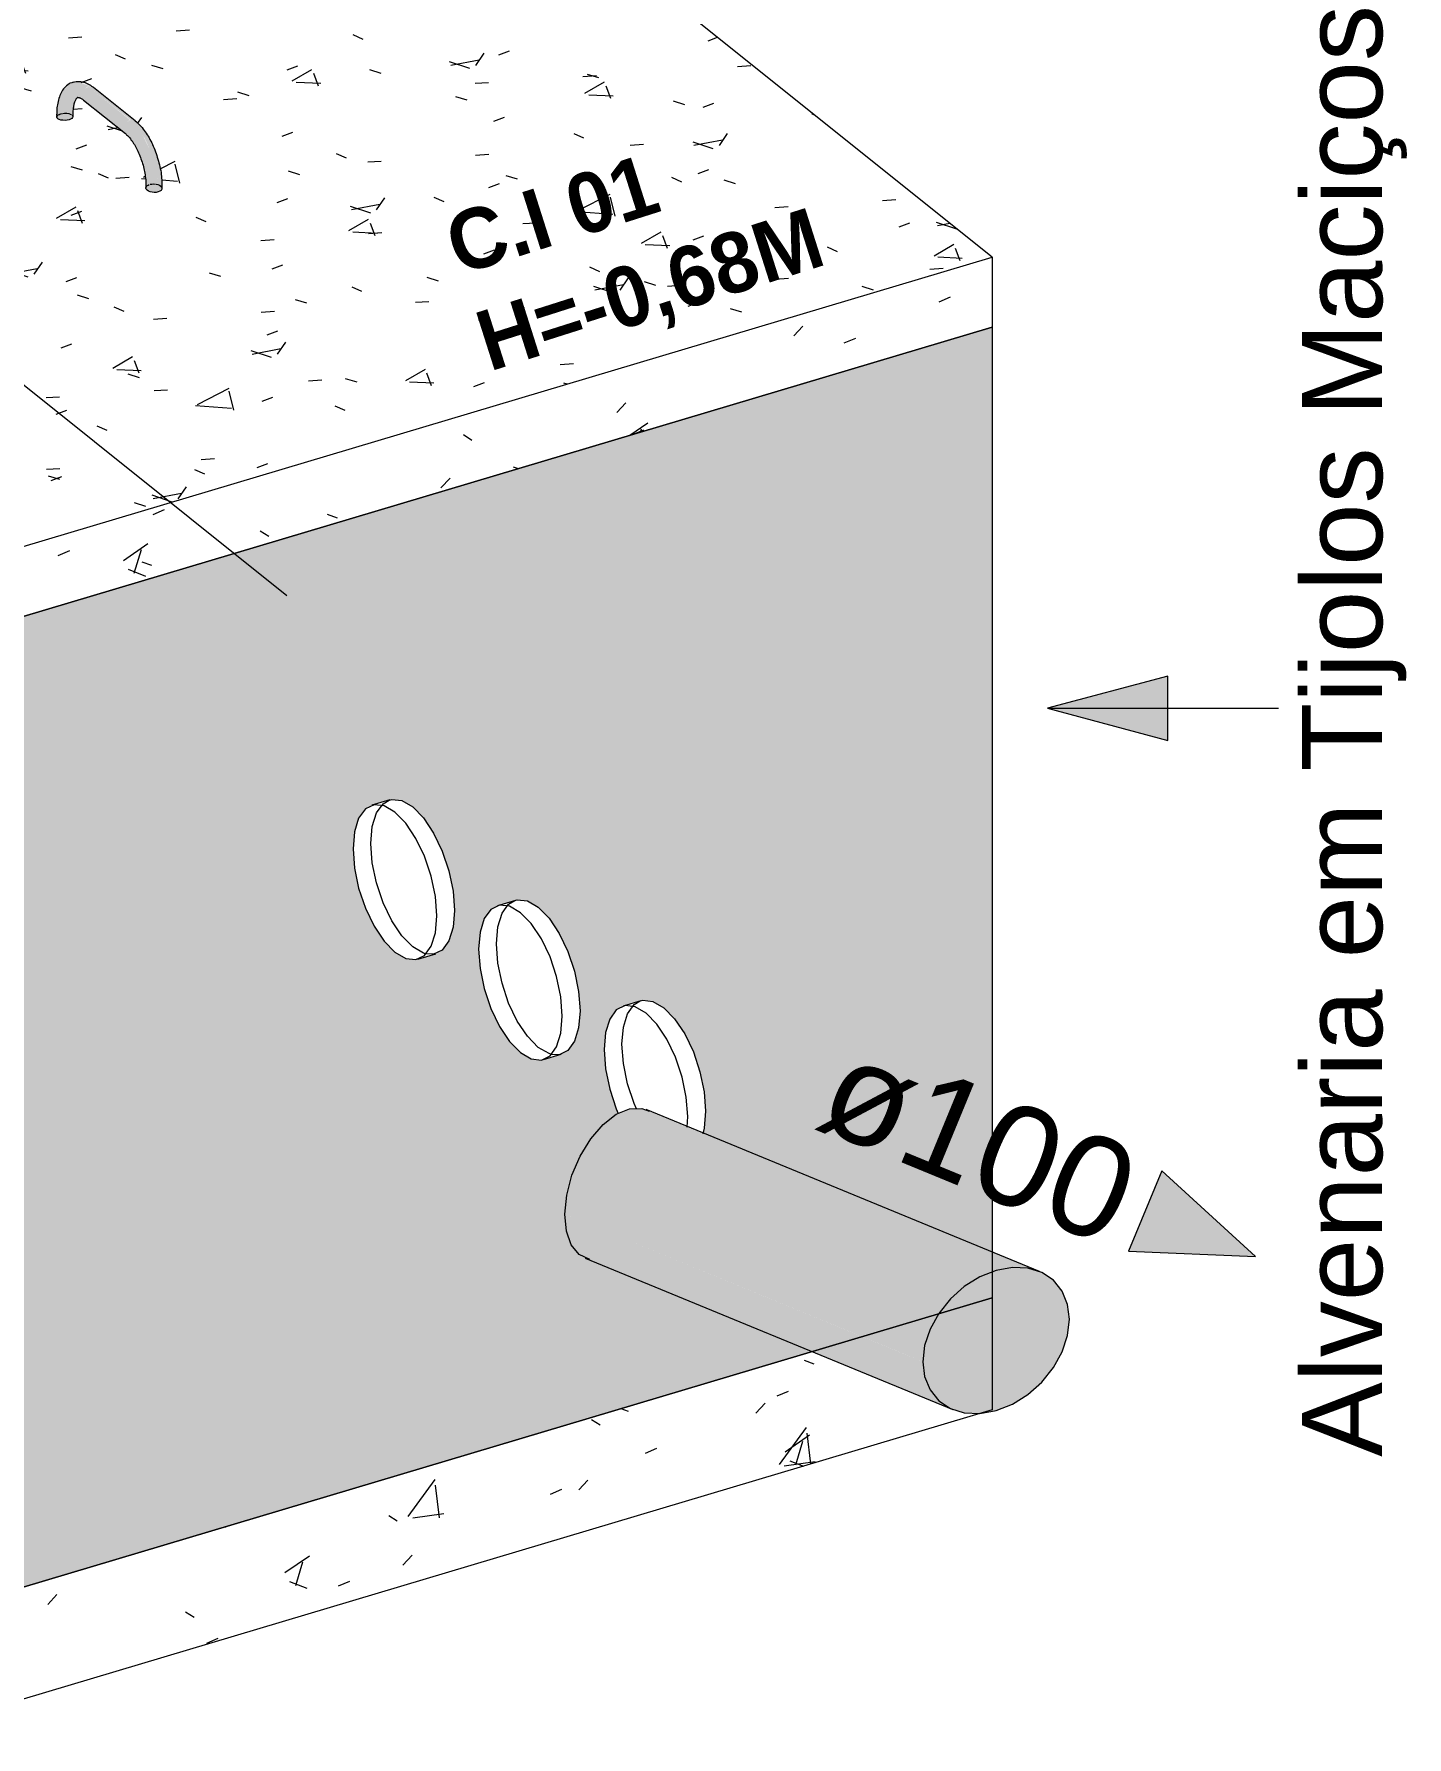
# Model space of a CAD drawing. Header units: metres. Extents: x 1.1 to 88.1, y -3.7 to 23.8.
# Drawn here: x 80.346 to 81.201, y 10.91 to 11.971 of the extents above; entities that cross this region are included whole.
import ezdxf

# ---------------------------------------------------------------- set-up
doc = ezdxf.new("R2010")
doc.units = ezdxf.units.M
doc.linetypes.add('IMPORT-DASHED2 _4_', pattern=[0.375, 0.25, -0.125])
doc.layers.add('1095_ARQ_BASE_dwg', color=7, linetype='Continuous', lineweight=5, true_color=0x767676)
for name, color, linetype, lineweight in [('A-GENM', 7, 'Continuous', 5), ('A-GENM-IDEN', 7, 'Continuous', 5), ('G-ANNO-TEXT', 7, 'Continuous', 5), ('KIRYA - PROJEÇÃO', 7, 'IMPORT-DASHED2 _4_', 5), ('P-PIPE', 7, 'Continuous', 5), ('P-PIPE-IDEN', 7, 'Continuous', 5), ('P-SANR-FIXT', 7, 'Continuous', 5)]:
    doc.layers.add(name, color=color, linetype=linetype, lineweight=lineweight)
doc.styles.add('Arial_3', font='arial.ttf', dxfattribs={"height": 0.0625})
doc.styles.add('Arial_4', font='arial.ttf', dxfattribs={"height": 0.05})
doc.styles.add('Century Gothic_B_1', font='GOTHICB.TTF', dxfattribs={"height": 0.0375})
pattern_1 = [(56.605, (-27.965, 14.165), (0.155478, 0.0324995), [0.01899, -0.20884]), (11.806, (-27.965, 14.165), (-0.030074, 0.157713), [0.01324, -0.1456]), (100.797, (-27.952, 14.168), (0.1253964, 0.190218), [0.01338, -0.14718]), (53.753, (-27.965, 14.21), (0.23134, 0.032371), [0.02855, -0.3141]), (96.718, (-27.946, 14.212), (0.202604, 0.276339), [0.02047, -0.22519]), (7.965, (-27.965, 14.21), (0.202603, 0.27634), [0.01947, -0.21413]), (34.641, (-27.943, 14.205), (0.12939, -0.0506005), [0.01845, -0.20293]), (338.639, (-27.943, 14.205), (0.05274, 0.1764405), [0.01158, -0.12736]), (73.357, (-27.933, 14.201), (0.1821308, 0.125838), [0.01535, -0.16881]), (47.28, (-27.965, 14.165), (0.00262914, 0.0745583), [0.00837, -0.15691, 0.00837, -0.16147, -0.16794]), (47.28, (-27.965, 14.165), (0.00262914, 0.0745583), [-0.33511, 0.00837, -0.15957]), (23.415, (-27.965, 14.165), (0.0570302, 0.1044222), [0.00773, -0.08174, 0.00773, -0.14146, -0.05914]), (23.415, (-27.965, 14.165), (0.0570302, 0.1044222), [-0.23865, 0.00773, -0.05141]), (340.565, (-28.013, 14.151), (0.1157129, 0.0295413), [0.0064, -0.04207, 0.0064, -0.14482, -0.20065]), (340.565, (-28.013, 14.151), (0.1157129, 0.0295413), [-0.19968, 0.0064, -0.19425]), (327.449, (-28.035, 14.144), (0.126415, 0.059914), [0.00626, -0.05536, 0.00626, -0.09196, -0.13936]), (327.449, (-28.035, 14.144), (0.126415, 0.059914), [-0.15983, 0.00626, -0.1331])]

# ---------------------------------------------------------------- blocks, each defined once
blk = doc.blocks.new('Alvenaria prismática - Alvenaria prismática-4026785-3D_DT_01')
at = {"layer": 'A-GENM', "true_color": 0x813a34}
h = blk.add_hatch(color=17, dxfattribs=at)
h.paths.add_polyline_path([(-25.3724, 10.9795), (-24.8017, 11.1499), (-24.9469, 11.2102), (-24.9519, 11.2162), (-24.955, 11.2248), (-24.956, 11.2354), (-24.9548, 11.2473), (-24.9511, 11.2606), (-24.9464, 11.2716), (-24.9398, 11.2824), (-24.9321, 11.2913), (-24.9238, 11.2978), (-24.9225, 11.2983), (-24.9239, 11.3013), (-24.9279, 11.3133), (-24.9305, 11.3259), (-24.9314, 11.3379), (-24.9305, 11.3485), (-24.9279, 11.3569), (-24.9238, 11.3627), (-24.9184, 11.3653), (-24.9069, 11.3685), (-24.901, 11.3679), (-24.8942, 11.364), (-24.8869, 11.3562), (-24.8812, 11.3477), (-24.8758, 11.3365), (-24.8717, 11.3241), (-24.8691, 11.3115), (-24.8683, 11.2977), (-24.8691, 11.2889), (-24.8698, 11.2856), (-24.6897, 11.2117), (-24.6897, 11.7879), (-25.3327, 11.596), (-25.3007, 11.5704), (-25.3007, 11.3087), (-25.3724, 11.2877), (-25.3724, 11.2606)])
h.paths.add_polyline_path([(-24.9705, 11.3314), (-24.9768, 11.3321), (-24.9835, 11.336), (-24.9903, 11.3429), (-24.9966, 11.3523), (-25.002, 11.3635), (-25.0061, 11.3759), (-25.0087, 11.3885), (-25.0096, 11.4005), (-25.0087, 11.411), (-25.0061, 11.4195), (-25.002, 11.4252), (-24.9966, 11.4278), (-24.9855, 11.4311), (-24.9792, 11.4305), (-24.9724, 11.4266), (-24.9651, 11.4188), (-24.9594, 11.4103), (-24.954, 11.399), (-24.9499, 11.3867), (-24.9473, 11.3741), (-24.9464, 11.3621), (-24.9473, 11.3515), (-24.9499, 11.3431), (-24.954, 11.3373), (-24.9594, 11.3347), (-24.9685, 11.332)])
h.paths.add_polyline_path([(-25.0487, 11.394), (-25.055, 11.3946), (-25.0617, 11.3985), (-25.0685, 11.4054), (-25.0747, 11.4148), (-25.0801, 11.4261), (-25.0843, 11.4384), (-25.0869, 11.451), (-25.0878, 11.463), (-25.0869, 11.4736), (-25.0843, 11.482), (-25.0801, 11.4878), (-25.0747, 11.4904), (-25.0637, 11.4937), (-25.0574, 11.493), (-25.0506, 11.4891), (-25.0439, 11.4822), (-25.0376, 11.4728), (-25.0322, 11.4616), (-25.0281, 11.4492), (-25.0254, 11.4366), (-25.0246, 11.4246), (-25.0254, 11.4141), (-25.0281, 11.4056), (-25.0322, 11.3999), (-25.0376, 11.3973), (-25.0442, 11.3953)])
blk.add_hatch(color=17, dxfattribs=at).paths.add_polyline_path([(-25.3724, 10.9795), (-25.3724, 11.2877), (-25.4295, 11.2711), (-25.5893, 11.3989), (-25.7894, 11.3405), (-25.7894, 11.3132), (-25.6159, 11.1744)])
at = {"layer": 'A-GENM', "color": 253, "true_color": 0xaaaaaa}
for p, q in [((-25.3327, 11.596), (-24.6897, 11.7879)), ((-24.6897, 11.7879), (-24.6897, 11.1833)), ((-25.7894, 11.3132), (-25.7894, 11.3405)), ((-25.3724, 10.9795), (-25.7894, 11.3132)), ((-25.3724, 10.9795), (-25.3724, 11.2877)), ((-24.6897, 11.1833), (-25.3724, 10.9795))]:
    blk.add_line(p, q, dxfattribs=at)
at = {"layer": 'A-GENM', "color": 253, "true_color": 0xb6b6b6}
blk.add_line((-25.7894, 11.4278), (-25.7894, 11.5356), dxfattribs=at)
at = {"layer": 'A-GENM', "color": 9, "true_color": 0xc3c3c3}
blk.add_line((-25.7894, 11.3405), (-25.7894, 11.4278), dxfattribs=at)
blk = doc.blocks.new('Laje Concreto _Inspeção_ - Laje Concreto _Inspeção_-3637257-3D_DT_01')
at = {"layer": 'A-GENM', "true_color": 0xeaeaea}
h = blk.add_hatch(dxfattribs=at)
h.set_pattern_fill('FP_21', color=254, style=0, pattern_type=2)
h.set_pattern_definition([(30.215, (-26.305, 9.526), (0.182179, -0.007787), [0.01417, -0.15587]), (357.552, (-26.305, 9.526), (-0.0352445, 0.0933606), [0.0152, -0.16715]), (110.681, (-26.29, 9.525), (0.146936, 0.085577), [0.00832, -0.09148]), (26.99, (-26.305, 9.551), (0.2710773, -0.020543), [0.0222, -0.24422]), (103.391, (-26.283, 9.549), (0.237403, 0.120909), [0.01212, -0.13329]), (355.666, (-26.305, 9.551), (0.237406, 0.120905), [0.02265, -0.2492]), (10.624, (-26.28, 9.545), (0.1516124, -0.049975), [0.01809, -0.19904]), (341.757, (-26.28, 9.545), (0.0618028, 0.0900068), [0.0133, -0.14633]), (55.525, (-26.267, 9.54), (0.213415, 0.040039), [0.0091, -0.10008]), (20.554, (-26.305, 9.526), (0.00309136, 0.0413154), [0.0071, -0.13322, 0.0071, -0.13709, -0.14258]), (20.554, (-26.305, 9.526), (0.00309136, 0.0413154), [-0.28451, 0.0071, -0.13548]), (3.681, (-26.305, 9.526), (0.06681515, 0.0489506), [0.00833, -0.08807, 0.00833, -0.15242, -0.06372]), (3.681, (-26.305, 9.526), (0.06681515, 0.0489506), [-0.25714, 0.00833, -0.05539]), (342.708, (-26.362, 9.526), (0.1355864, -0.0027984), [0.0074, -0.04869, 0.0074, -0.1676, -0.23221]), (342.708, (-26.362, 9.526), (0.1355864, -0.0027984), [-0.23109, 0.0074, -0.22481]), (335.878, (-26.387, 9.526), (0.1481336, 0.0124257), [0.00677, -0.05991, 0.00677, -0.09952, -0.15081]), (335.878, (-26.387, 9.526), (0.1481336, 0.0124257), [-0.17297, 0.00677, -0.14404])])
h.paths.add_polyline_path([(-25.3724, 11.6278), (-24.6897, 11.8316), (-25.1067, 12.1652), (-25.5856, 12.0222), (-25.5856, 11.8218), (-25.607, 11.8154), (-25.4449, 11.6858)])
h.paths.add_polyline_path([(-25.2117, 11.8719), (-25.2142, 11.8722), (-25.216, 11.8732), (-25.2168, 11.8746), (-25.2172, 11.8824), (-25.2187, 11.8898), (-25.2221, 11.8985), (-25.2264, 11.905), (-25.2308, 11.9095), (-25.2569, 11.9301), (-25.259, 11.931), (-25.261, 11.9287), (-25.262, 11.9253), (-25.2625, 11.9186), (-25.2637, 11.9175), (-25.2659, 11.9169), (-25.2685, 11.9168), (-25.2711, 11.9174), (-25.2721, 11.9182), (-25.2723, 11.9188), (-25.2715, 11.9281), (-25.2698, 11.9332), (-25.269, 11.935), (-25.2646, 11.939), (-25.2614, 11.9407), (-25.2566, 11.9404), (-25.2526, 11.9389), (-25.2485, 11.9365), (-25.2219, 11.9148), (-25.2187, 11.9115), (-25.2151, 11.9055), (-25.2123, 11.9001), (-25.211, 11.8976), (-25.2084, 11.8882), (-25.208, 11.8865), (-25.207, 11.8803), (-25.2069, 11.8738), (-25.2074, 11.8731), (-25.2092, 11.8722), (-25.2111, 11.8719)])
h = blk.add_hatch(dxfattribs=at)
h.set_pattern_fill('FP_22', color=254, style=0, pattern_type=2)
h.set_pattern_definition(pattern_1)
h.paths.add_polyline_path([(-25.3327, 11.596), (-24.6897, 11.7879), (-24.6897, 11.8316), (-25.3724, 11.6278), (-25.3435, 11.6047)])
at = {"layer": 'A-GENM', "color": 253, "true_color": 0xaaaaaa}
for p, q in [((-25.1067, 12.1652), (-25.5856, 12.0222)), ((-24.6897, 11.8316), (-25.1067, 12.1652)), ((-25.3724, 11.6278), (-24.6897, 11.8316)), ((-24.6897, 11.8316), (-24.6897, 11.7879)), ((-25.607, 11.8154), (-25.3724, 11.6278)), ((-24.6897, 11.7879), (-25.3327, 11.596))]:
    blk.add_line(p, q, dxfattribs=at)
blk = doc.blocks.new('Laje Concreto _Inspeção_ - Laje Concreto _Inspeção_-3637258-3D_DT_01')
at = {"layer": 'A-GENM', "true_color": 0xeaeaea}
h = blk.add_hatch(dxfattribs=at)
h.set_pattern_fill('FP_23', color=254, style=0, pattern_type=2)
h.set_pattern_definition([(50.07, (-23.713, 13.611), (0.0949633, -0.0898796), [0.00994, -0.10939]), (316.574, (-23.713, 13.611), (-0.018368, 0.1813894), [0.0109, -0.11986]), (95.783, (-23.705, 13.604), (0.0765899, 0.091503), [0.01519, -0.16712]), (43.363, (-23.713, 13.655), (0.141296, -0.149726), [0.01418, -0.15602]), (93.767, (-23.701, 13.643), (0.1237496, 0.1168627), [0.02226, -0.24491]), (313.341, (-23.713, 13.655), (0.123743, 0.116873), [0.01716, -0.18872]), (351.047, (-23.699, 13.634), (0.0790286, -0.152446), [0.00938, -0.10323]), (297.401, (-23.699, 13.634), (0.03222, 0.1349258), [0.01431, -0.15741]), (76.572, (-23.693, 13.621), (0.111242, -0.017522), [0.01156, -0.12716]), (25.841, (-23.713, 13.611), (0.0016092, 0.0724788), [0.00385, -0.07224, 0.00385, -0.07434, -0.07732]), (25.841, (-23.713, 13.611), (0.0016092, 0.0724788), [-0.15429, 0.00385, -0.07347]), (329.899, (-23.713, 13.611), (0.0348288, 0.0595421), [0.00501, -0.05295, 0.00501, -0.09164, -0.03831]), (329.899, (-23.713, 13.611), (0.0348288, 0.0595421), [-0.15461, 0.00501, -0.0333]), (298.182, (-23.742, 13.635), (0.070676, -0.06154797), [0.0078, -0.05131, 0.0078, -0.17662, -0.24471]), (298.182, (-23.742, 13.635), (0.070676, -0.06154797), [-0.24353, 0.0078, -0.23691]), (293.194, (-23.755, 13.645), (0.0772129, -0.0395898), [0.00818, -0.07237, 0.00818, -0.1202, -0.18217]), (293.194, (-23.755, 13.645), (0.0772129, -0.0395898), [-0.20893, 0.00818, -0.17399])])
h.paths.add_polyline_path([(-25.3724, 10.9097), (-25.3724, 10.9795), (-25.7894, 11.3132), (-25.7894, 11.2434), (-25.4597, 10.9795)])
h = blk.add_hatch(dxfattribs=at)
h.set_pattern_fill('FP_22', color=254, style=0, pattern_type=2)
h.set_pattern_definition(pattern_1)
h.paths.add_polyline_path([(-25.3724, 10.9097), (-24.6975, 11.1112), (-24.7071, 11.1117), (-24.7158, 11.1144), (-24.8017, 11.1499), (-25.3724, 10.9795)])
at = {"layer": 'A-GENM', "color": 253, "true_color": 0xaaaaaa}
for p, q in [((-25.7894, 11.3132), (-25.3724, 10.9795)), ((-25.7894, 11.2434), (-25.7894, 11.3132)), ((-25.3724, 10.9097), (-25.7894, 11.2434)), ((-25.3724, 10.9795), (-24.6897, 11.1833)), ((-24.6897, 11.1833), (-24.6897, 11.1135)), ((-24.6897, 11.1135), (-25.3724, 10.9097)), ((-25.3724, 10.9097), (-25.3724, 10.9795))]:
    blk.add_line(p, q, dxfattribs=at)
blk = doc.blocks.new('1095_ARQ_BASE_dwg-4006143-3D_DT_01')
at = {"layer": 'KIRYA - PROJEÇÃO', "color": 253, "true_color": 0xaaaaaa}
blk.add_line((-25.129, 11.6205), (-25.6716, 12.0546), dxfattribs=at)
blk = doc.blocks.new('ESG_Caixa de Inspeção de Alvenaria - Caixa de Inspeção de Alvenaria-4026781-3D_DT_01')
at = {"layer": 'P-SANR-FIXT', "true_color": 0x787878, "transparency": 33554598}
h = blk.add_hatch(color=8, dxfattribs=at)
h.paths.add_polyline_path([(-25.2586, 11.931), (-25.2563, 11.9301), (-25.2567, 11.9304), (-25.2575, 11.9306)])
h.paths.add_polyline_path([(-25.2672, 11.9167), (-25.2647, 11.9171), (-25.2632, 11.9269), (-25.2605, 11.9301), (-25.2604, 11.9296), (-25.2589, 11.9311), (-25.258, 11.931), (-25.2564, 11.9303), (-25.2568, 11.9318), (-25.2569, 11.9321), (-25.2563, 11.9344), (-25.2547, 11.9365), (-25.2529, 11.9379), (-25.2574, 11.9404), (-25.2616, 11.9407), (-25.2654, 11.9385), (-25.2693, 11.9344), (-25.2706, 11.9314), (-25.2718, 11.927), (-25.2721, 11.9182), (-25.2708, 11.9173), (-25.2685, 11.9168)])
h = blk.add_hatch(color=8, dxfattribs=at)
h.paths.add_polyline_path([(-25.2647, 11.9171), (-25.2629, 11.918), (-25.2623, 11.9192), (-25.2617, 11.9267), (-25.2611, 11.9289), (-25.2633, 11.9267), (-25.2647, 11.9175)])
h.paths.add_polyline_path([(-25.2496, 11.9373), (-25.2537, 11.9394), (-25.258, 11.9406), (-25.2572, 11.9404), (-25.2503, 11.9377)])
h.paths.add_polyline_path([(-25.2526, 11.9377), (-25.2515, 11.9381), (-25.2556, 11.9394), (-25.2527, 11.9378)])
h = blk.add_hatch(color=8, dxfattribs=at)
h.paths.add_polyline_path([(-25.2633, 11.9267), (-25.2608, 11.9292), (-25.2607, 11.9301), (-25.2633, 11.9267)])
h.paths.add_polyline_path([(-25.2496, 11.9373), (-25.2526, 11.9386), (-25.2502, 11.9376)])
for points in [[(-25.2297, 11.9086), (-25.2302, 11.9092), (-25.2306, 11.9101), (-25.2308, 11.9112), (-25.2302, 11.9136), (-25.2287, 11.9156), (-25.2267, 11.917), (-25.2526, 11.9377), (-25.2547, 11.9365), (-25.2563, 11.9344), (-25.2569, 11.9321), (-25.2564, 11.9303), (-25.2563, 11.9301), (-25.2547, 11.9286), (-25.2299, 11.9088)], [(-25.2235, 11.9165), (-25.2505, 11.9377), (-25.2515, 11.9379), (-25.2526, 11.9377), (-25.2262, 11.9169), (-25.2254, 11.917), (-25.2243, 11.9169)], [(-25.2117, 11.8719), (-25.2092, 11.8722), (-25.2096, 11.8809), (-25.2111, 11.889), (-25.2139, 11.8976), (-25.2184, 11.9067), (-25.2219, 11.9121), (-25.2265, 11.9169), (-25.2287, 11.9156), (-25.2302, 11.9136), (-25.2308, 11.9112), (-25.2306, 11.9101), (-25.2299, 11.9088), (-25.2256, 11.9043), (-25.2219, 11.8979), (-25.2185, 11.889), (-25.2171, 11.8809), (-25.2166, 11.8739), (-25.2152, 11.8727), (-25.213, 11.872)], [(-25.2092, 11.8722), (-25.2074, 11.8731), (-25.2069, 11.8738), (-25.2068, 11.8745), (-25.2071, 11.8813), (-25.2086, 11.889), (-25.211, 11.8976), (-25.2111, 11.898), (-25.2139, 11.9029), (-25.2166, 11.9082), (-25.2191, 11.9121), (-25.2243, 11.9169), (-25.2244, 11.9169), (-25.2262, 11.9169), (-25.2265, 11.9169), (-25.2211, 11.9108), (-25.2175, 11.9055), (-25.2138, 11.8972), (-25.2108, 11.887), (-25.2095, 11.8803), (-25.2092, 11.8726)]]:
    blk.add_hatch(color=8, dxfattribs=at).paths.add_polyline_path(points)
at = {"layer": 'P-SANR-FIXT'}
for p, q in [((-25.2234, 11.9164), (-25.2495, 11.9372)), ((-25.2557, 11.9294), (-25.2296, 11.9086)), ((-25.0649, 11.4934), (-25.076, 11.4901)), ((-24.9867, 11.4308), (-24.9978, 11.4275)), ((-25.0474, 11.3943), (-25.0363, 11.3976)), ((-24.9085, 11.3683), (-24.9196, 11.365)), ((-24.9692, 11.3317), (-24.9581, 11.335)), ((-24.8796, 11.2895), (-24.8793, 11.2962))]:
    blk.add_line(p, q, dxfattribs=at)
at = {"layer": 'P-SANR-FIXT', "color": 251, "true_color": 0x4e4e4e}
for p, q in [((-25.2723, 11.9188), (-25.2722, 11.9194)), ((-25.2721, 11.9195), (-25.2717, 11.9199)), ((-25.2715, 11.9201), (-25.2709, 11.9204)), ((-25.2709, 11.9204), (-25.2706, 11.9205)), ((-25.2704, 11.9206), (-25.2699, 11.9208)), ((-25.2699, 11.9208), (-25.269, 11.921)), ((-25.2685, 11.9211), (-25.2676, 11.9212)), ((-25.2639, 11.9207), (-25.2631, 11.9203)), ((-25.2628, 11.92), (-25.2625, 11.9197)), ((-25.2625, 11.9197), (-25.2624, 11.9194)), ((-25.2168, 11.8747), (-25.2166, 11.8753)), ((-25.2166, 11.8754), (-25.2162, 11.8759)), ((-25.2104, 11.877), (-25.2094, 11.8768)), ((-25.2094, 11.8768), (-25.2084, 11.8764)), ((-25.2069, 11.875), (-25.2068, 11.8745))]:
    blk.add_line(p, q, dxfattribs=at)
at = {"layer": 'P-SANR-FIXT', "color": 251, "true_color": 0x696969}
blk.add_line((-25.2168, 11.8746), (-25.2168, 11.8747), dxfattribs=at)
at = {"layer": 'P-SANR-FIXT', "color": 253, "true_color": 0xa6a6a6}
for p, q in [((-25.0376, 11.3973), (-25.0424, 11.3975)), ((-24.9594, 11.3347), (-24.9642, 11.3349))]:
    blk.add_line(p, q, dxfattribs=at)
at = {"layer": 'P-SANR-FIXT'}
for points in [[(-25.2621, 11.9406, 0), (-25.263, 11.9402, 0), (-25.2639, 11.9399, 0), (-25.2647, 11.9394, 0), (-25.2655, 11.9389, 0), (-25.2662, 11.9383, 0), (-25.2669, 11.9377, 0), (-25.2676, 11.937, 0), (-25.2681, 11.9363, 0), (-25.2687, 11.9355, 0), (-25.2692, 11.9347, 0), (-25.2696, 11.9339, 0), (-25.27, 11.9331, 0), (-25.2704, 11.9322, 0), (-25.2707, 11.9313, 0), (-25.271, 11.9304, 0), (-25.2713, 11.9295, 0), (-25.2715, 11.9285, 0), (-25.2717, 11.9275, 0), (-25.2719, 11.9265, 0), (-25.272, 11.9255, 0), (-25.2722, 11.9245, 0), (-25.2723, 11.9234, 0), (-25.2723, 11.9224, 0), (-25.2723, 11.9213, 0), (-25.2724, 11.9202, 0), (-25.2723, 11.919, 0), (-25.2723, 11.9188, 0)], [(-25.2621, 11.9406, 0), (-25.2612, 11.9408, 0), (-25.2603, 11.9409, 0), (-25.2593, 11.941, 0), (-25.2584, 11.941, 0), (-25.2574, 11.9409, 0), (-25.2565, 11.9408, 0), (-25.2556, 11.9405, 0), (-25.2547, 11.9403, 0), (-25.2539, 11.9399, 0), (-25.253, 11.9395, 0), (-25.2522, 11.9391, 0), (-25.2514, 11.9386, 0), (-25.2506, 11.9381, 0), (-25.2499, 11.9376, 0), (-25.2495, 11.9372, 0)], [(-25.2593, 11.931, 0), (-25.2593, 11.931, 0), (-25.2594, 11.9309, 0), (-25.2595, 11.9309, 0), (-25.2596, 11.9308, 0), (-25.2597, 11.9307, 0), (-25.2599, 11.9306, 0), (-25.26, 11.9304, 0), (-25.2602, 11.9302, 0), (-25.2604, 11.93, 0), (-25.2605, 11.9297, 0), (-25.2607, 11.9293, 0), (-25.2609, 11.9289, 0), (-25.2611, 11.9285, 0), (-25.2613, 11.928, 0), (-25.2615, 11.9275, 0), (-25.2616, 11.9269, 0), (-25.2618, 11.9263, 0), (-25.2619, 11.9257, 0), (-25.262, 11.925, 0), (-25.2621, 11.9243, 0), (-25.2622, 11.9235, 0), (-25.2623, 11.9227, 0), (-25.2623, 11.9219, 0), (-25.2623, 11.9211, 0), (-25.2624, 11.9202, 0), (-25.2623, 11.9193, 0), (-25.2623, 11.9191, 0)], [(-25.2593, 11.931, 0), (-25.2592, 11.931, 0), (-25.2591, 11.931, 0), (-25.259, 11.931, 0), (-25.2589, 11.931, 0), (-25.2587, 11.931, 0), (-25.2585, 11.931, 0), (-25.2583, 11.9309, 0), (-25.2581, 11.9308, 0), (-25.2578, 11.9307, 0), (-25.2575, 11.9306, 0), (-25.2571, 11.9304, 0), (-25.2567, 11.9302, 0), (-25.2563, 11.9299, 0), (-25.2559, 11.9296, 0), (-25.2557, 11.9294, 0)], [(-25.2647, 11.9171, 0), (-25.2659, 11.9169, 0), (-25.2672, 11.9167, 0), (-25.2685, 11.9168, 0), (-25.2697, 11.9169, 0), (-25.2708, 11.9173, 0), (-25.2716, 11.9177, 0), (-25.2721, 11.9182, 0), (-25.2723, 11.9188, 0), (-25.2723, 11.9188, 0)], [(-25.2623, 11.9192, 0), (-25.2625, 11.9186, 0), (-25.2629, 11.918, 0), (-25.2637, 11.9175, 0), (-25.2647, 11.9171, 0)], [(-25.2234, 11.9164, 0), (-25.2227, 11.9158, 0), (-25.2219, 11.9151, 0), (-25.2212, 11.9144, 0), (-25.2205, 11.9137, 0), (-25.2198, 11.9129, 0), (-25.2192, 11.9122, 0), (-25.2185, 11.9113, 0), (-25.2179, 11.9105, 0), (-25.2172, 11.9096, 0), (-25.2166, 11.9087, 0), (-25.216, 11.9078, 0), (-25.2154, 11.9068, 0), (-25.2148, 11.9058, 0), (-25.2143, 11.9048, 0), (-25.2137, 11.9038, 0), (-25.2132, 11.9027, 0), (-25.2127, 11.9017, 0), (-25.2122, 11.9006, 0), (-25.2117, 11.8995, 0), (-25.2113, 11.8984, 0), (-25.2108, 11.8972, 0), (-25.2104, 11.8961, 0), (-25.21, 11.8949, 0), (-25.2097, 11.8938, 0), (-25.2093, 11.8926, 0), (-25.209, 11.8914, 0), (-25.2087, 11.8902, 0), (-25.2084, 11.889, 0), (-25.2081, 11.8879, 0), (-25.2079, 11.8867, 0), (-25.2076, 11.8855, 0), (-25.2074, 11.8843, 0), (-25.2073, 11.8831, 0), (-25.2071, 11.882, 0), (-25.207, 11.8808, 0), (-25.2069, 11.8796, 0), (-25.2068, 11.8785, 0), (-25.2068, 11.8774, 0), (-25.2068, 11.8763, 0), (-25.2068, 11.8751, 0), (-25.2068, 11.8743, 0)], [(-25.2296, 11.9086, 0), (-25.2292, 11.9082, 0), (-25.2288, 11.9078, 0), (-25.2283, 11.9074, 0), (-25.2278, 11.9069, 0), (-25.2273, 11.9063, 0), (-25.2269, 11.9058, 0), (-25.2264, 11.9052, 0), (-25.2259, 11.9045, 0), (-25.2254, 11.9039, 0), (-25.2249, 11.9032, 0), (-25.2245, 11.9024, 0), (-25.224, 11.9017, 0), (-25.2235, 11.9009, 0), (-25.2231, 11.9001, 0), (-25.2226, 11.8992, 0), (-25.2222, 11.8983, 0), (-25.2218, 11.8975, 0), (-25.2214, 11.8965, 0), (-25.221, 11.8956, 0), (-25.2206, 11.8947, 0), (-25.2202, 11.8937, 0), (-25.2199, 11.8927, 0), (-25.2195, 11.8918, 0), (-25.2192, 11.8908, 0), (-25.2189, 11.8898, 0), (-25.2186, 11.8888, 0), (-25.2183, 11.8878, 0), (-25.2181, 11.8868, 0), (-25.2179, 11.8858, 0), (-25.2177, 11.8848, 0), (-25.2175, 11.8838, 0), (-25.2173, 11.8828, 0), (-25.2172, 11.8818, 0), (-25.217, 11.8808, 0), (-25.2169, 11.8799, 0), (-25.2169, 11.8789, 0), (-25.2168, 11.878, 0), (-25.2168, 11.8771, 0), (-25.2168, 11.8762, 0), (-25.2168, 11.8753, 0), (-25.2168, 11.8747, 0)], [(-25.2092, 11.8722, 0), (-25.2104, 11.8719, 0), (-25.2117, 11.8719, 0), (-25.213, 11.872, 0), (-25.2142, 11.8722, 0), (-25.2152, 11.8727, 0), (-25.216, 11.8732, 0), (-25.2166, 11.8739, 0), (-25.2168, 11.8746, 0)], [(-25.2068, 11.8745, 0), (-25.2069, 11.8738, 0), (-25.2074, 11.8731, 0), (-25.2082, 11.8726, 0), (-25.2092, 11.8722, 0)], [(-25.0357, 11.4213, 0), (-25.0365, 11.4333, 0), (-25.0391, 11.4459, 0), (-25.0433, 11.4583, 0), (-25.0487, 11.4695, 0), (-25.055, 11.4789, 0), (-25.0617, 11.4858, 0), (-25.0685, 11.4897, 0), (-25.0747, 11.4904, 0), (-25.0801, 11.4878, 0), (-25.0843, 11.482, 0), (-25.0869, 11.4736, 0), (-25.0878, 11.463, 0)], [(-25.0653, 11.4933, 0), (-25.0637, 11.4937, 0), (-25.0574, 11.493, 0), (-25.0506, 11.4891, 0), (-25.0439, 11.4822, 0), (-25.0376, 11.4728, 0), (-25.0322, 11.4616, 0), (-25.0281, 11.4492, 0), (-25.0254, 11.4366, 0), (-25.0246, 11.4246, 0)], [(-25.0878, 11.463, 0), (-25.0869, 11.451, 0), (-25.0843, 11.4384, 0), (-25.0801, 11.4261, 0), (-25.0747, 11.4148, 0), (-25.0685, 11.4054, 0), (-25.0617, 11.3985, 0), (-25.055, 11.3946, 0), (-25.0487, 11.394, 0), (-25.0433, 11.3966, 0), (-25.0391, 11.4023, 0), (-25.0365, 11.4107, 0), (-25.0357, 11.4213, 0)], [(-25.0246, 11.4246, 0), (-25.0254, 11.4141, 0), (-25.0281, 11.4056, 0), (-25.0322, 11.3999, 0), (-25.0376, 11.3973, 0)], [(-24.9575, 11.3588, 0), (-24.9584, 11.3708, 0), (-24.961, 11.3834, 0), (-24.9651, 11.3957, 0), (-24.9705, 11.407, 0), (-24.9768, 11.4164, 0), (-24.9835, 11.4232, 0), (-24.9903, 11.4272, 0), (-24.9966, 11.4278, 0), (-25.002, 11.4252, 0), (-25.0061, 11.4195, 0), (-25.0087, 11.411, 0), (-25.0096, 11.4005, 0)], [(-24.9871, 11.4307, 0), (-24.9855, 11.4311, 0), (-24.9792, 11.4305, 0), (-24.9724, 11.4266, 0), (-24.9657, 11.4197, 0), (-24.9594, 11.4103, 0), (-24.954, 11.399, 0), (-24.9499, 11.3867, 0), (-24.9473, 11.3741, 0), (-24.9464, 11.3621, 0)], [(-25.0096, 11.4005, 0), (-25.0087, 11.3885, 0), (-25.0061, 11.3759, 0), (-25.002, 11.3635, 0), (-24.9966, 11.3523, 0), (-24.9903, 11.3429, 0), (-24.9835, 11.336, 0), (-24.9768, 11.3321, 0), (-24.9705, 11.3314, 0), (-24.9651, 11.334, 0), (-24.961, 11.3397, 0), (-24.9584, 11.3482, 0), (-24.9575, 11.3588, 0)], [(-24.9464, 11.3621, 0), (-24.9473, 11.3515, 0), (-24.9499, 11.3431, 0), (-24.954, 11.3373, 0), (-24.9594, 11.3347, 0)], [(-24.8793, 11.2962, 0), (-24.8802, 11.3082, 0), (-24.8828, 11.3208, 0), (-24.8869, 11.3332, 0), (-24.8923, 11.3444, 0), (-24.8986, 11.3538, 0), (-24.9053, 11.3607, 0), (-24.9121, 11.3646, 0), (-24.9184, 11.3653, 0), (-24.9238, 11.3627, 0), (-24.9279, 11.3569, 0), (-24.9305, 11.3485, 0), (-24.9314, 11.3379, 0)], [(-24.9089, 11.3682, 0), (-24.9073, 11.3686, 0), (-24.901, 11.3679, 0), (-24.8942, 11.364, 0), (-24.8875, 11.3571, 0), (-24.8812, 11.3477, 0), (-24.8758, 11.3365, 0), (-24.8717, 11.3241, 0), (-24.8691, 11.3115, 0), (-24.8682, 11.2995, 0)], [(-24.9314, 11.3379, 0), (-24.9305, 11.3259, 0), (-24.9279, 11.3133, 0), (-24.9238, 11.301, 0), (-24.9226, 11.2982, 0)], [(-24.8682, 11.2995, 0), (-24.8691, 11.2889, 0), (-24.8699, 11.2855, 0)]]:
    blk.add_polyline3d(points, dxfattribs=at)
at = {"layer": 'P-SANR-FIXT', "color": 251, "true_color": 0x4e4e4e}
for points in [[(-25.2674, 11.9212, 0), (-25.2661, 11.9212, 0), (-25.2649, 11.921, 0), (-25.2642, 11.9208, 0)], [(-25.2162, 11.8759, 0), (-25.2154, 11.8764, 0), (-25.2147, 11.8768, 0)], [(-25.2141, 11.8769, 0), (-25.2132, 11.8771, 0), (-25.2119, 11.8772, 0), (-25.2109, 11.8771, 0)], [(-25.2083, 11.8764, 0), (-25.2075, 11.8758, 0), (-25.207, 11.8751, 0)]]:
    blk.add_polyline3d(points, dxfattribs=at)
at = {"layer": 'P-SANR-FIXT', "color": 253, "true_color": 0xa6a6a6}
for points in [[(-25.0732, 11.4854, 0), (-25.0691, 11.4911, 0), (-25.0653, 11.4933, 0)], [(-25.0767, 11.4663, 0), (-25.0758, 11.4769, 0), (-25.0732, 11.4853, 0)], [(-25.0427, 11.3976, 0), (-25.0439, 11.3979, 0), (-25.0506, 11.4019, 0), (-25.0574, 11.4087, 0), (-25.0637, 11.4181, 0), (-25.0691, 11.4294, 0), (-25.0732, 11.4417, 0), (-25.0758, 11.4543, 0), (-25.0767, 11.4663, 0)], [(-24.995, 11.4228, 0), (-24.9909, 11.4285, 0), (-24.9871, 11.4307, 0)], [(-24.9985, 11.4038, 0), (-24.9976, 11.4144, 0), (-24.995, 11.4228, 0)], [(-24.9645, 11.335, 0), (-24.9657, 11.3354, 0), (-24.9724, 11.3393, 0), (-24.9792, 11.3462, 0), (-24.9855, 11.3556, 0), (-24.9909, 11.3668, 0), (-24.995, 11.3792, 0), (-24.9976, 11.3918, 0), (-24.9985, 11.4038, 0)], [(-24.9168, 11.3602, 0), (-24.9127, 11.366, 0), (-24.9089, 11.3682, 0)], [(-24.9203, 11.3412, 0), (-24.9194, 11.3518, 0), (-24.9168, 11.3602, 0)], [(-24.9113, 11.3011, 0), (-24.9127, 11.3043, 0), (-24.9168, 11.3166, 0), (-24.9194, 11.3292, 0), (-24.9203, 11.3412, 0)]]:
    blk.add_polyline3d(points, dxfattribs=at)
blk = doc.blocks.new('Anotacao_Tuboseta - Fluxo 1-2612753-3D_DT_01')
at = {"layer": 'P-PIPE-IDEN'}
blk.add_hatch(color=256, dxfattribs=at).paths.add_polyline_path([(-24.6047, 11.2124), (-24.5841, 11.2624), (-24.5257, 11.2091)])
for p, q in [((-24.5841, 11.2624), (-24.6047, 11.2124)), ((-24.5257, 11.2091), (-24.5841, 11.2624)), ((-24.6047, 11.2124), (-24.5257, 11.2091))]:
    blk.add_line(p, q, dxfattribs=at)

msp = doc.modelspace()

# ---------------------------------------------------------------- hatches: boundary and pattern name
at = {"layer": 'A-GENM-IDEN'}
msp.add_hatch(color=256, dxfattribs=at).paths.add_polyline_path([(80.9767, 11.5505), (81.0517, 11.5305), (81.0517, 11.5706)])
at = {"layer": 'P-PIPE', "true_color": 0x804000}
for points in [[(80.8991, 11.1435), (80.9002, 11.1536), (80.9036, 11.1638), (80.9091, 11.1736), (80.9163, 11.1826), (80.9249, 11.1903), (80.9346, 11.1963), (80.9447, 11.2003), (80.7082, 11.2977), (80.7, 11.2913), (80.6923, 11.2824), (80.6857, 11.2716), (80.6805, 11.2596), (80.6773, 11.2473), (80.6761, 11.2354), (80.8844, 11.1496)], [(80.9732, 11.199), (80.724, 11.3013), (80.7164, 11.3011), (80.7082, 11.2977), (80.9447, 11.2003), (80.9549, 11.2022), (80.9645, 11.2017)], [(80.9163, 11.1144), (80.9091, 11.1192), (80.9036, 11.1259), (80.9002, 11.1342), (80.8991, 11.1435), (80.6761, 11.2354), (80.6773, 11.2242), (80.6805, 11.2157), (80.6857, 11.2099), (80.6923, 11.2069), (80.9091, 11.1174)]]:
    msp.add_hatch(color=36, dxfattribs=at).paths.add_polyline_path(points)
at = {"layer": 'P-PIPE', "true_color": 0x7f7f7f}
msp.add_hatch(color=8, dxfattribs=at).paths.add_polyline_path([(80.9346, 11.1112), (80.9447, 11.1131), (80.9549, 11.1171), (80.9645, 11.1231), (80.9734, 11.1311), (80.9804, 11.1398), (80.9858, 11.1496), (80.9892, 11.1598), (80.9904, 11.1699), (80.9892, 11.1792), (80.9858, 11.1875), (80.9804, 11.1942), (80.9732, 11.199), (80.9645, 11.2017), (80.9549, 11.2022), (80.9447, 11.2003), (80.9346, 11.1963), (80.9249, 11.1903), (80.9163, 11.1826), (80.9091, 11.1736), (80.9036, 11.1638), (80.9002, 11.1536), (80.8991, 11.1435), (80.9002, 11.1342), (80.9036, 11.1259), (80.9091, 11.1192), (80.9163, 11.1144), (80.9249, 11.1117)])

# ---------------------------------------------------------------- linework, layer by layer
at = {"layer": 'A-GENM-IDEN'}
for p, q in [((81.0517, 11.5706), (80.9767, 11.5505)), ((81.0517, 11.5305), (81.0517, 11.5706)), ((80.9767, 11.5505), (81.0517, 11.5305)), ((80.9767, 11.5505), (81.1207, 11.5505))]:
    msp.add_line(p, q, dxfattribs=at)
at = {"layer": 'P-PIPE'}
for p, q in [((80.9717, 11.1997), (80.7268, 11.3005)), ((80.6888, 11.208), (80.9178, 11.1137))]:
    msp.add_line(p, q, dxfattribs=at)
for points in [[(80.6761, 11.2354, 0), (80.6773, 11.2473, 0), (80.6805, 11.2596, 0), (80.6857, 11.2716, 0), (80.6923, 11.2824, 0), (80.7, 11.2913, 0), (80.7082, 11.2977, 0)], [(80.7082, 11.2977, 0), (80.7164, 11.3011, 0), (80.724, 11.3013, 0), (80.7287, 11.2996, 0)], [(80.6916, 11.2072, 0), (80.6851, 11.2102, 0), (80.6801, 11.2162, 0), (80.6771, 11.2248, 0), (80.6761, 11.2354, 0)], [(80.9904, 11.1699, 0), (80.9892, 11.1792, 0), (80.9858, 11.1875, 0), (80.9804, 11.1942, 0), (80.9732, 11.199, 0), (80.9645, 11.2017, 0), (80.9549, 11.2022, 0), (80.9447, 11.2003, 0)], [(80.9447, 11.2003, 0), (80.9346, 11.1963, 0), (80.9249, 11.1903, 0), (80.9163, 11.1826, 0), (80.9091, 11.1736, 0), (80.9036, 11.1638, 0), (80.9002, 11.1536, 0), (80.8991, 11.1435, 0)], [(80.9447, 11.1131, 0), (80.9549, 11.1171, 0), (80.9645, 11.1231, 0), (80.9732, 11.1308, 0), (80.9804, 11.1398, 0), (80.9858, 11.1496, 0), (80.9892, 11.1598, 0), (80.9904, 11.1699, 0)], [(80.8991, 11.1435, 0), (80.9002, 11.1342, 0), (80.9036, 11.1259, 0), (80.9091, 11.1192, 0), (80.9163, 11.1144, 0), (80.9249, 11.1117, 0), (80.9346, 11.1112, 0), (80.9447, 11.1131, 0)]]:
    msp.add_polyline3d(points, dxfattribs=at)

# ---------------------------------------------------------------- block references
at = {"layer": '1095_ARQ_BASE_dwg', "color": 253, "true_color": 0xaaaaaa}
msp.add_blockref('1095_ARQ_BASE_dwg-4006143-3D_DT_01', (105.632, 0), dxfattribs=at)
at = {"layer": 'A-GENM', "color": 253, "true_color": 0xaaaaaa}
for name in ['Laje Concreto _Inspeção_ - Laje Concreto _Inspeção_-3637257-3D_DT_01', 'Alvenaria prismática - Alvenaria prismática-4026785-3D_DT_01', 'Laje Concreto _Inspeção_ - Laje Concreto _Inspeção_-3637258-3D_DT_01']:
    msp.add_blockref(name, (105.632, 0), dxfattribs=at)
at = {"layer": 'P-PIPE-IDEN'}
msp.add_blockref('Anotacao_Tuboseta - Fluxo 1-2612753-3D_DT_01', (105.632, 0), dxfattribs=at)
at = {"layer": 'P-SANR-FIXT'}
msp.add_blockref('ESG_Caixa de Inspeção de Alvenaria - Caixa de Inspeção de Alvenaria-4026781-3D_DT_01', (105.632, 0), dxfattribs=at)

# ---------------------------------------------------------------- texts
at = {"layer": 'G-ANNO-TEXT', "color": 1, "true_color": 0xff0000, "char_height": 0.0375, "attachment_point": 1, "rotation": 17.6545, "style": 'Century Gothic_B_1'}
for s, insert, width in [('C.I 01', (80.5987, 11.8558), 0.176371), ('H=-0,68M', (80.6178, 11.7959), 0.292616)]:
    msp.add_mtext(s, dxfattribs=dict(at, insert=insert, width=width))
at = {"layer": 'P-PIPE-IDEN', "insert": (80.8542, 11.3483), "char_height": 0.0625, "width": 0.238502, "attachment_point": 1, "rotation": 337.6225, "style": 'Arial_3'}
msp.add_mtext('ø100', dxfattribs=at)

# ---------------------------------------------------------------- next in the draw order: texts
at = {"layer": 'A-GENM-IDEN', "color": 1, "true_color": 0xff0000, "insert": (81.1352, 11.0842), "char_height": 0.05, "width": 1.128375, "attachment_point": 1, "rotation": 90, "style": 'Arial_4', "bg_fill": 3, "box_fill_scale": 1.25, "bg_fill_color": 256, "bg_fill_true_color": 13158600, "bg_fill_transparency": 0}
msp.add_mtext('Alvenaria em Tijolos Maciços', dxfattribs=at)

doc.saveas('drawing.dxf')
